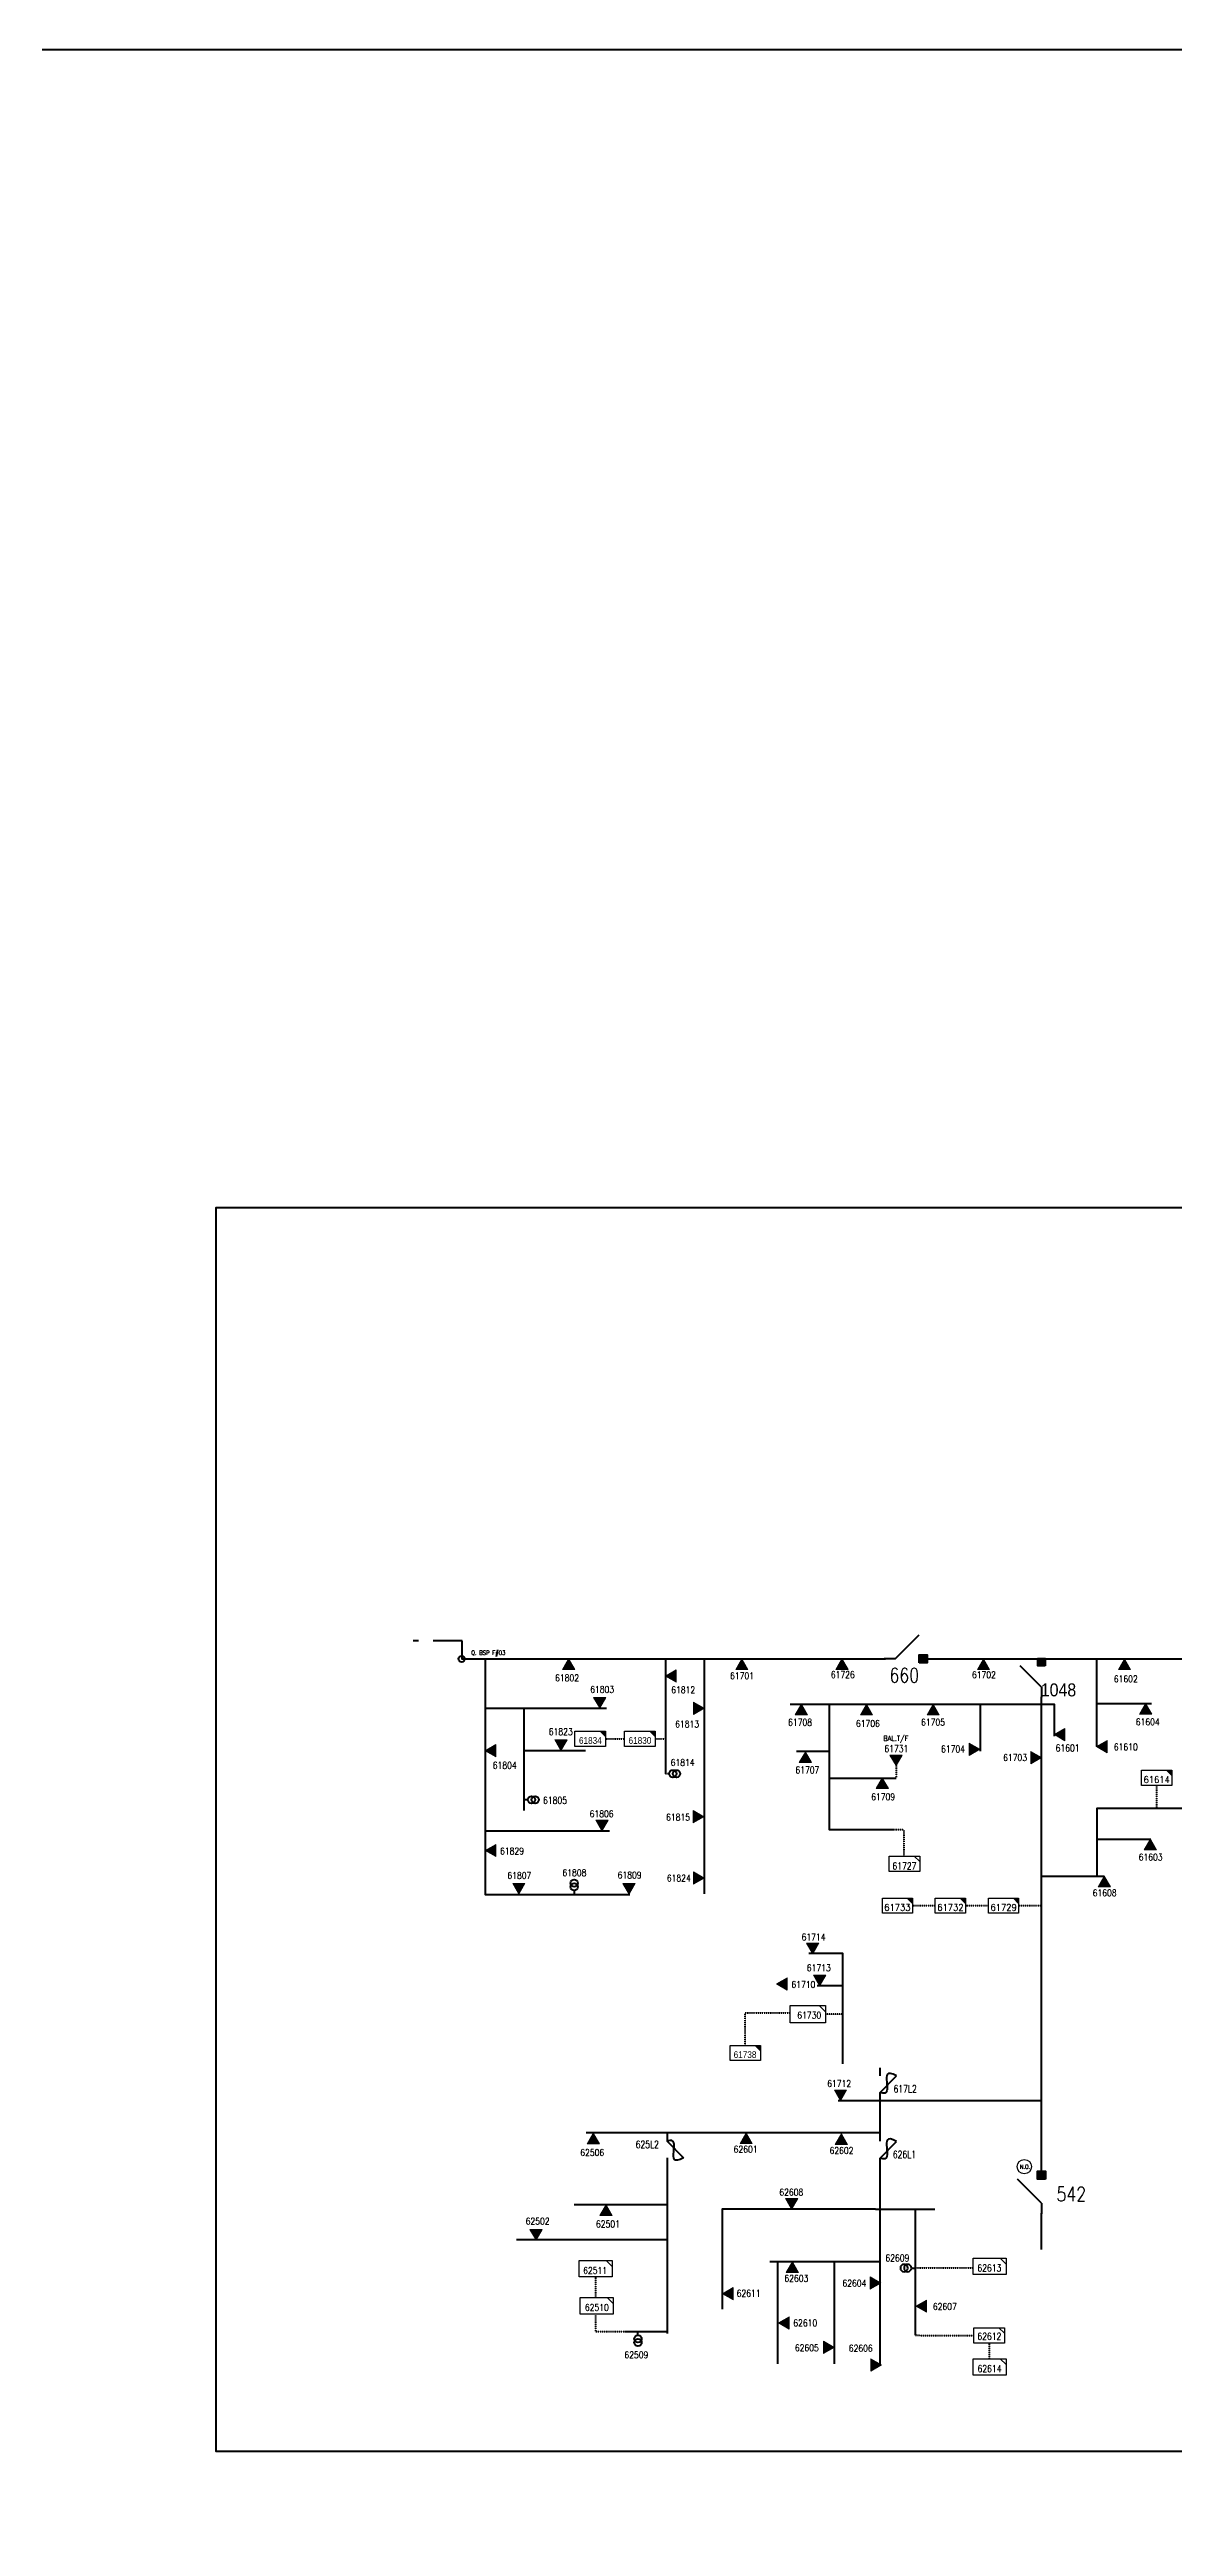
# Model space of a CAD drawing. Header units: metres. Extents: x 65984 to 144644, y -19036 to 23726.
# Drawn here: x 137580 to 138363, y 21112 to 22835 of the extents above; entities that cross this region are included whole.
import ezdxf
from ezdxf.enums import TextEntityAlignment as Align

# ---------------------------------------------------------------- set-up
doc = ezdxf.new("R2010")
doc.units = ezdxf.units.M
doc.header["$MEASUREMENT"] = 0
for name, pattern in [('DGN Style 2', [0.023128, 0, -0.023128]), ('DGN Style 3', [0.013877, 0, -0.013877]), ('HIDDEN2', [2381.25, 1587.5, -793.75])]:
    doc.linetypes.add(name, pattern=pattern)
doc.layers.get('0').update_dxf_attribs({"color": 95, "lineweight": 40})
for name, color, linetype, lineweight in [('ABS', 7, 'Continuous', 40), ('ABS NUMBER', 112, 'Continuous', 30), ('d_fco text', 95, 'Continuous', 40), ('d_switch', 95, 'Continuous', 40), ('d_tf', 1, 'Continuous', 40), ('d_tf no', 6, 'Continuous', 40), ('d_ug cable', 95, 'Continuous', 40), ('d_village name', 7, 'Continuous', 40), ('O H MAIN FEEDER', 4, 'Continuous', 100), ('SW N O', 114, 'Continuous', 30)]:
    doc.layers.add(name, color=color, linetype=linetype, lineweight=lineweight)
doc.styles.add('Style-Arial', font='arial.ttf')
doc.styles.add('Style-msdefault', font='msdefault.shx')
doc.styles.add('Style-simplex', font='simplex.shx')
doc.styles.add('Style-STANDARD', font='STANDARD.shx')

# ---------------------------------------------------------------- blocks, each defined once
blk = doc.blocks.new('TRANS_2_1')
at = {"color": 0, "linetype": 'Continuous', "lineweight": 0, "ltscale": 500, "flags": 128}
blk.add_lwpolyline([(8668600, 4991700), (8668600, -5008300), (9500, -8300)], close=True, dxfattribs=at)
at = {"color": 0, "linetype": 'Continuous', "lineweight": 0, "ltscale": 500}
blk.add_solid([(8668600, 4991700), (8668600, -5008300), (9500, -8300)], dxfattribs=at)
blk = doc.blocks.new('TFU_1_1')
at = {"layer": 'd_switch', "color": 0, "linetype": 'Continuous', "lineweight": 40, "ltscale": 500}
blk.add_line((0, 5000), (0, 0), dxfattribs=at)
for centre in [(0, 15000), (0, 10000)]:
    blk.add_circle(centre, 5000, dxfattribs=at)
blk = doc.blocks.new('TFU_180')
at = {"layer": 'd_fco text', "color": 0, "linetype": 'DGN Style 2', "lineweight": 40, "ltscale": 500}
blk.add_line((0, 5000), (0, 0), dxfattribs=at)
at = {"layer": 'd_fco text', "color": 0, "linetype": 'Continuous', "lineweight": 40, "ltscale": 500}
for centre in [(0, 15000), (0, 10000)]:
    blk.add_circle(centre, 5000, dxfattribs=at)
blk = doc.blocks.new('TFU_2_1')
at = {"layer": 'd_switch', "color": 0, "linetype": 'Continuous', "lineweight": 40, "ltscale": 500}
blk.add_line((0, 5000), (0, 0), dxfattribs=at)
for centre in [(0, 15000), (0, 10000)]:
    blk.add_circle(centre, 5000, dxfattribs=at)
blk = doc.blocks.new('TF_1_1')
at = {"layer": 'd_village name', "color": 0, "linetype": 'Continuous', "lineweight": 30, "ltscale": 500}
blk.add_line((3150, 2475), (4950, 675), dxfattribs=at)
blk.add_3dface([(-5050, 2475), (4950, 2475), (4950, -2525), (-5050, -2525)], dxfattribs=at)
blk = doc.blocks.new('SS_1_1')
at = {"layer": 'd_village name', "color": 0, "linetype": 'ByBlock', "lineweight": -2, "ltscale": 500, "flags": 128}
blk.add_lwpolyline([(3475, 2125), (5225, 2125), (5225, 375)], close=True, dxfattribs=at)
at = {"layer": 'd_village name', "color": 0, "linetype": 'ByBlock', "lineweight": -2, "ltscale": 500, "extrusion": (0, 0, -1)}
blk.add_solid([(-3475, 2125), (-5225, 2125), (-5225, 375)], dxfattribs=at)
at = {"layer": 'd_village name', "color": 0, "linetype": 'ByBlock', "lineweight": -2, "ltscale": 500}
blk.add_3dface([(-4775, 2125), (5225, 2125), (5225, -2875), (-4775, -2875)], dxfattribs=at)
blk = doc.blocks.new('ABS2_1_1')
at = {"color": 0, "linetype": 'ByBlock', "lineweight": -2, "ltscale": 500}
for q in [(-29900, 43500), (0, 0)]:
    blk.add_line((0, 13600), q, dxfattribs=at)
at = {"color": 0, "linetype": 'ByBlock', "lineweight": -2, "ltscale": 500, "flags": 128}
for points in [[(5000, 43600), (-5000, 43600), (-5000, 53600), (5000, 53600)], [(3791, 49653), (3791, 49653), (3791, 49653)]]:
    blk.add_lwpolyline(points, close=True, dxfattribs=at)
at = {"color": 0, "linetype": 'ByBlock', "lineweight": -2, "ltscale": 500}
for points in [[(5000, 43600), (-5000, 43600), (5000, 53600), (-5000, 53600)], [(3791, 49653), (3791, 49653), (3791, 49653)]]:
    blk.add_solid(points, dxfattribs=at)
blk = doc.blocks.new('FUSE01_1')
at = {"color": 0, "linetype": 'ByBlock', "lineweight": -2, "ltscale": 500}
blk.add_line((0, -8575), (0, -11275), dxfattribs=at)
at = {"color": 0, "linetype": 'ByBlock', "lineweight": -2, "ltscale": 500, "flags": 128}
blk.add_lwpolyline([(0, 25), (0, -2875), (-5600, -8475)], dxfattribs=at)
at = {"color": 0, "linetype": 'ByBlock', "lineweight": -2, "ltscale": 500}
blk.add_open_spline([(-5600, -8475), (1700, -12675), (-5800, -675), (0, -2875)], degree=3, dxfattribs=at)
blk = doc.blocks.new('*U967')
at = {"layer": 'SW N O', "color": 3, "ltscale": 0.426762}
blk.add_circle((0, 0), 16.8, dxfattribs=at)
at = {"layer": 'SW N O', "color": 3, "style": 'Style-STANDARD'}
blk.add_text('N.O.', height=9.6, dxfattribs=at).set_placement((1.7, -0.2), align=Align.MIDDLE_CENTER)
blk = doc.blocks.new('*U2064')
at = {"color": 1, "linetype": 'Continuous', "lineweight": 0, "flags": 128}
blk.add_lwpolyline([(18.3, 14.3), (28.6, 14.3), (28.6, 4)], close=True, dxfattribs=at)
at = {"color": 1, "linetype": 'Continuous', "lineweight": 30, "ltscale": 0.585929, "xscale": 0.005720000000000002, "yscale": 0.005720000000000002, "zscale": 0.006084002084081081}
blk.add_blockref('TF_1_1', (0.3, 0.2), dxfattribs=at)

msp = doc.modelspace()

# ---------------------------------------------------------------- linework, layer by layer
at = {"color": 1, "linetype": 'Continuous', "lineweight": 100, "ltscale": 0.426762}
for p, q in [((138008.5, 21715.6), (138008.5, 21635.7)), ((138035.3, 21715.4), (138035.3, 21552.2)), ((138308.4, 21715.6), (138308.4, 21654.6)), ((137883.1, 21681.2), (137967.4, 21681.2)), ((137910, 21681.2), (137910, 21610.2)), ((138227.5, 21684.1), (138227.5, 21651.4)), ((138308.4, 21684.6), (138346.7, 21684.6)), ((137910, 21651.8), (137952.7, 21651.8)), ((138122.3, 21651.1), (138099.7, 21651.1)), ((138122.3, 21632.7), (138168.9, 21632.7)), ((137883.1, 21595.9), (137969.5, 21595.9)), ((138308.8, 21590.1), (138346.2, 21590.1)), ((138270.1, 21564.4), (138313.7, 21564.4)), ((138131.9, 21488.1), (138114, 21488.1)), ((138270.1, 21408.1), (138128.7, 21408.1)), ((138157.8, 21386), (137953.3, 21386)), ((138009.6, 21364.3), (138009.6, 21246.4)), ((138009.7, 21335.8), (137944.9, 21335.8)), ((138154.6, 21332.8), (138195.8, 21332.8)), ((138182.2, 21332.8), (138182.2, 21245.1)), ((138009.7, 21311.4), (137904.8, 21311.4)), ((138157.8, 21296.2), (138081, 21296.2)), ((138086.5, 21296.2), (138086.5, 21225.3)), ((138125.8, 21296.2), (138125.8, 21225.3)), ((138009.7, 21247.6), (137980.2, 21247.6))]:
    msp.add_line(p, q, dxfattribs=at)
at = {"color": 1, "linetype": 'DGN Style 3', "lineweight": 140}
for p, q in [((137966.9, 21660), (137979.8, 21660)), ((138001.3, 21660), (138008.5, 21660)), ((138168.9, 21641.3), (138168.9, 21632.7)), ((138350.2, 21611.7), (138350.2, 21627.6)), ((138180.3, 21544), (138196.3, 21544)), ((138217.2, 21544), (138233.2, 21544)), ((138254.2, 21544), (138270.1, 21544)), ((138064, 21469.3), (138095.3, 21469.3)), ((138064, 21446.7), (138064, 21469.3)), ((138131.9, 21468.4), (138119.7, 21468.4)), ((137959.9, 21271.3), (137959.9, 21285.7)), ((138181.9, 21292), (138222.5, 21292)), ((138182.2, 21245.1), (138222.8, 21245)), ((138234, 21228.8), (138234, 21239.7))]:
    msp.add_line(p, q, dxfattribs=at)
at = {"color": 1, "linetype": 'HIDDEN2', "lineweight": 70, "ltscale": 0.012803}
msp.add_lwpolyline([(137867.1, 21715.6), (137867.1, 21728.1), (137832.9, 21728.1)], dxfattribs=at)
at = {"color": 1, "linetype": 'Continuous', "lineweight": 100, "ltscale": 0.426762, "flags": 128}
for points in [[(137883.1, 21715.6), (137883.1, 21551.7), (137983.6, 21551.7)], [(138095.1, 21684.1), (138278.8, 21684.1), (138278.8, 21661.7)], [(138122.3, 21684.1), (138122.3, 21596.8), (138167.8, 21596.8)], [(138308.8, 21564.4), (138308.8, 21611.7), (138378.3, 21611.7)], [(138131.9, 21434), (138131.9, 21510.7), (138108.3, 21510.7)], [(138157.8, 21381), (138157.8, 21410.8)], [(138157.8, 21224.1), (138157.8, 21367.2)], [(138154.6, 21332.8), (138047.9, 21332.8), (138047.9, 21263.3)]]:
    msp.add_lwpolyline(points, dxfattribs=at)
at = {"color": 1, "linetype": 'DGN Style 3', "lineweight": 140, "flags": 128}
for points in [[(138167.8, 21596.8), (138174.3, 21596.8), (138174.3, 21578.4)], [(137980.2, 21247.6), (137959.9, 21247.6), (137959.9, 21259.1)]]:
    msp.add_lwpolyline(points, dxfattribs=at)
at = {"layer": 'd_ug cable', "color": 7, "linetype": 'Continuous', "lineweight": 100, "flags": 128}
msp.add_lwpolyline([(139233.8, 21164.3), (137695.9, 21164.3), (137695.9, 22029.4), (139233.8, 22029.4)], close=True, dxfattribs=at)
at = {"layer": 'O H MAIN FEEDER', "color": 1, "lineweight": 211, "ltscale": 0.426762}
for p, q in [((137866.5, 21715.6), (138161.5, 21715.6)), ((138190.1, 21715.6), (138270.2, 21715.6)), ((138270.1, 21715.6), (138386, 21715.6))]:
    msp.add_line(p, q, dxfattribs=at)
at = {"layer": 'O H MAIN FEEDER', "color": 140, "lineweight": 211, "ltscale": 0.498271, "flags": 128}
msp.add_lwpolyline([(106943.9, 22834.8), (144644.1, 22834.8), (144644.1, 19389.5), (106943.9, 19389.5)], close=True, dxfattribs=at)
at = {"layer": 'O H MAIN FEEDER', "color": 1, "lineweight": 211, "ltscale": 0.426762, "flags": 128}
msp.add_lwpolyline([(138270.1, 21359.4), (138270.1, 21689.1)], dxfattribs=at)
at = {"layer": 'O H MAIN FEEDER', "color": 251, "lineweight": 211, "ltscale": 0.426762, "flags": 128}
msp.add_lwpolyline([(138270.1, 21304.7), (138270.1, 21330)], dxfattribs=at)
at = {"layer": 'O H MAIN FEEDER', "color": 1, "lineweight": 211, "ltscale": 0.426762}
msp.add_circle((137866.7, 21715.5), 2.21, dxfattribs=at)

# ---------------------------------------------------------------- block references
at = {"color": 1, "linetype": 'Continuous', "lineweight": 30, "ltscale": 0.5601, "xscale": 0.002143269055415336, "yscale": 0.002143269055415336, "zscale": 0.002441080165275587}
for p in [(137955.6, 21660.8), (137990.1, 21660.8)]:
    msp.add_blockref('SS_1_1', p, dxfattribs=at)
at = {"color": 1, "linetype": 'Continuous', "lineweight": 40, "ltscale": 0.426762, "xscale": 0.0005121147199878851, "zscale": 0.0005121147199878851}
for name, p, yscale, rotation in [('TFU_180', (138008.5, 21635.7), 0.0005121147199878851, 269.9999999999999), ('TFU_1_1', (137910.1, 21617.6), 0.0005121147199878851, 269.9999999999999), ('TFU_2_1', (137944.9, 21551.9), 0.0005121147199878851, 359.9999999999999), ('TFU_1_1', (138182.1, 21291.9), -0.0005121147199878851, 270.0000000000001), ('TFU_1_1', (137989.3, 21247.8), 0.0005121147199878851, 179.9999999999999)]:
    msp.add_blockref(name, p, dxfattribs=dict(at, yscale=yscale, rotation=rotation))
at = {"color": 1, "linetype": 'Continuous', "lineweight": 30, "ltscale": 0.553103, "xscale": 0.002099793677959256, "yscale": 0.002099793677959256, "zscale": 0.002441080165275587}
for p in [(138349.7, 21633.6), (138169.4, 21544.7), (138206.2, 21544.7), (138243.2, 21544.7), (138063.5, 21442.2)]:
    msp.add_blockref('SS_1_1', p, dxfattribs=at)
at = {"color": 1, "linetype": 'Continuous', "lineweight": 30, "ltscale": 0.559817, "xscale": 0.002138364142072221, "yscale": 0.002138364142072221, "zscale": 0.002441080165275587}
msp.add_blockref('TF_1_1', (138174.8, 21573.1), dxfattribs=at)
at = {"color": 1, "linetype": 'Continuous', "lineweight": 30, "ltscale": 0.61027, "xscale": 0.002441080165275587, "yscale": 0.002441080165275587, "zscale": 0.002441080165275587}
msp.add_blockref('TF_1_1', (138107.6, 21468.5), dxfattribs=at)
at = {"color": 1, "linetype": 'Continuous', "lineweight": 106, "ltscale": 0.426762, "xscale": 0.00204845887995154, "zscale": 0.00204845887995154}
for p, yscale, rotation in [((138157.8, 21408.1), 0.00204845887995154, 179.9999999999997), ((138009.6, 21386), -0.00204845887995154, 180.0000000000002), ((138157.8, 21362.5), 0.00204845887995154, 179.9999999999997)]:
    msp.add_blockref('FUSE01_1', p, dxfattribs=dict(at, yscale=yscale, rotation=rotation))
at = {"color": 1, "linetype": 'Continuous', "lineweight": 0, "xscale": 0.4012293440304244, "yscale": 0.4012293440304244, "zscale": 0.4012293440304244}
for p in [(137959.9, 21291.4), (138234, 21293), (137960.6, 21265.6), (138234, 21223.1)]:
    msp.add_blockref('*U2064', p, dxfattribs=at)
at = {"color": 1, "linetype": 'Continuous', "lineweight": 30, "ltscale": 0.559313, "xscale": 0.002135337966979145, "yscale": 0.002135337966979145, "zscale": 0.002441080165275587}
msp.add_blockref('TF_1_1', (138233.7, 21245.1), dxfattribs=at)
at = {"layer": 'ABS', "color": 7, "linetype": 'Continuous', "lineweight": 211, "ltscale": 0.829472, "xscale": 0.000555747191877611, "yscale": 0.000555747191877611, "zscale": 0.0003680335276451397}
for p, rotation in [((138160.7, 21715.6), 269.9999999999996), ((138270.1, 21329.5), 359.9999999999997)]:
    msp.add_blockref('ABS2_1_1', p, dxfattribs=dict(at, rotation=rotation))
at = {"layer": 'ABS', "color": 7, "linetype": 'Continuous', "lineweight": 211, "ltscale": 0.746525, "xscale": 0.0005001724726898499, "yscale": 0.0005001724726898499, "zscale": 0.0003312301748806258, "rotation": 359.9999999999997}
msp.add_blockref('ABS2_1_1', (138270.1, 21689), dxfattribs=at)
at = {"layer": 'd_tf', "color": 1, "linetype": 'Continuous', "lineweight": 0, "ltscale": 0.426762, "xscale": 8.535245333131417e-07, "zscale": 8.535245333131417e-07}
for p, yscale, rotation in [((137941.1, 21715.6), 8.535245333131417e-07, 270), ((138008.5, 21703.6), 8.535245333131417e-07, 359.9999999999998), ((138061.6, 21715.6), 8.535245333131417e-07, 270.0000000000005), ((138131.2, 21715.6), 8.535245333131417e-07, 270.0000000000005), ((138229.7, 21715.6), 8.535245333131417e-07, 270), ((138327.8, 21715.6), 8.535245333131417e-07, 270), ((137962.7, 21681.4), 8.535245333131417e-07, 89.99999999999993), ((138035.3, 21681.2), 8.535245333131417e-07, 180), ((138103, 21684.1), 8.535245333131417e-07, 270.0000000000005), ((138148.3, 21684.1), 8.535245333131417e-07, 270.0000000000005), ((138194.7, 21684.1), 8.535245333131417e-07, 270), ((138342.5, 21684.5), 8.535245333131417e-07, 270), ((137935.7, 21651.8), 8.535245333131417e-07, 90.00000000000001), ((138227.1, 21652.7), 8.535245333131417e-07, 180.0000000000001), ((138279, 21662.9), 8.535245333131417e-07, 359.9999999999999), ((138308.4, 21654.6), 8.535245333131417e-07, 359.9999999999999), ((138105.8, 21650.8), 8.535245333131417e-07, 270.0000000000005), ((138168.9, 21641.3), -8.535245333131417e-07, 89.99999999999991), ((138270.1, 21646.9), 8.535245333131417e-07, 180.0000000000001), ((138159.3, 21632.7), 8.535245333131417e-07, 270), ((137964.2, 21595.9), 8.535245333131417e-07, 90.00000000000001), ((138035.2, 21605.8), 8.535245333131417e-07, 180), ((138345.8, 21590.1), 8.535245333131417e-07, 270), ((137906.4, 21552), 8.535245333131417e-07, 89.99999999999964), ((137983.1, 21552), 8.535245333131417e-07, 90.00000000000031), ((138035.3, 21563.1), 8.535245333131417e-07, 180), ((138313.7, 21564.4), 8.535245333131417e-07, 270), ((138110.9, 21510.5), 8.535245333131417e-07, 90.00000000000031), ((138085.7, 21489.5), 8.535245333131417e-07, 359.9999999999998), ((138115.7, 21488.1), 8.535245333131417e-07, 90.00000000000031), ((138130.2, 21408.1), 8.535245333131417e-07, 90.00000000000001), ((137958.2, 21385.6), 8.535245333131417e-07, 270), ((138064.6, 21386), 8.535245333131417e-07, 270), ((138130.9, 21385.3), 8.535245333131417e-07, 270), ((137967.1, 21335.8), 8.535245333131417e-07, 270.0000000000002), ((138096.2, 21332.8), 8.535245333131417e-07, 90.00000000000001), ((137918.4, 21311.4), 8.535245333131417e-07, 89.99999999999964), ((138096.8, 21296.2), 8.535245333131417e-07, 270.0000000000005), ((138048.2, 21274), 8.535245333131417e-07, 359.9999999999998), ((138158.2, 21281.4), 8.535245333131417e-07, 180.0000000000004), ((138087, 21253.7), 8.535245333131417e-07, 359.9999999999998), ((138182.7, 21265.4), 8.535245333131417e-07, 359.9999999999998), ((138125.8, 21236.7), 8.535245333131417e-07, 180.0000000000004), ((138158.7, 21224.5), 8.535245333131417e-07, 180.0000000000004)]:
    msp.add_blockref('TRANS_2_1', p, dxfattribs=dict(at, yscale=yscale, rotation=rotation))
at = {"layer": 'd_tf', "color": 1, "linetype": 'Continuous', "lineweight": 0, "ltscale": 0.426762, "xscale": 8.535245333131417e-07, "yscale": 8.535245333131417e-07, "zscale": 8.535245333131417e-07}
for p in [(137883.1, 21651.7), (137883.1, 21582.3)]:
    msp.add_blockref('TRANS_2_1', p, dxfattribs=at)
at = {"layer": 'SW N O', "color": 3, "xscale": 0.2950694635422144, "yscale": 0.2950694635422144, "zscale": 0.2950694635422144}
msp.add_blockref('*U967', (138258.1, 21362.4), dxfattribs=at)

# ---------------------------------------------------------------- texts
at = {"color": 7, "linetype": 'Continuous', "lineweight": 40, "style": 'Style-STANDARD', "width": 0.857143}
msp.add_text('Q. BSP F#03', height=2.987, dxfattribs=at).set_placement((137885.2, 21719.8), align=Align.MIDDLE_CENTER)
at = {"color": 1, "linetype": 'Continuous', "lineweight": 80, "style": 'Style-STANDARD', "width": 0.833333}
for s, p in [('617L2', (138175.2, 21416.5)), ('625L2', (137995.8, 21377.9)), ('626L1', (138174.7, 21370.9))]:
    msp.add_text(s, height=5.12, dxfattribs=at).set_placement(p, align=Align.MIDDLE_CENTER)
at = {"layer": 'ABS NUMBER', "color": 7, "lineweight": 140, "width": 0.88}
for s, height, style, p in [('660', 10, 'Style-STANDARD', (138174.6, 21704.2)), ('1048', 9, 'Style-Arial', (138281.9, 21694)), ('542', 10, 'Style-STANDARD', (138290.8, 21343.3))]:
    msp.add_text(s, height=height, dxfattribs=dict(at, style=style)).set_placement(p, align=Align.MIDDLE_CENTER)
at = {"layer": 'd_tf no', "color": 1, "linetype": 'Continuous', "lineweight": 40, "width": 0.909091}
for s, height, style, p in [('61701', 4.69, 'Style-STANDARD', (138061.7, 21703.8)), ('61726', 4.69, 'Style-STANDARD', (138131.8, 21704.6)), ('61702', 4.69, 'Style-STANDARD', (138230, 21704.5)), ('61802', 4.69, 'Style-STANDARD', (137940, 21702.3)), ('61803', 4.69, 'Style-STANDARD', (137964.4, 21694.3)), ('61812', 4.69, 'Style-STANDARD', (138020.8, 21694)), ('61602', 4.69, 'Style-STANDARD', (138328.7, 21701.6)), ('61813', 4.69, 'Style-STANDARD', (138023.5, 21670.2)), ('61708', 4.69, 'Style-STANDARD', (138102.1, 21671.4)), ('61706', 4.69, 'Style-STANDARD', (138149.3, 21670.6)), ('61705', 4.69, 'Style-STANDARD', (138194.6, 21671.5)), ('61604', 4.69, 'Style-STANDARD', (138344, 21671.7)), ('61823', 4.69, 'Style-STANDARD', (137935.6, 21664.9)), ('61834', 4.69, 'Style-msdefault', (137956.2, 21658.8)), ('61830', 4.69, 'Style-msdefault', (137990.7, 21658.8)), ('BAL.T/F', 3.68, 'Style-STANDARD', (138168.7, 21660.3)), ('61731', 4.69, 'Style-STANDARD', (138169.1, 21653.1)), ('61704', 4.69, 'Style-STANDARD', (138208.5, 21652.9)), ('61601', 4.69, 'Style-STANDARD', (138288.2, 21653.6)), ('61610', 4.69, 'Style-STANDARD', (138328.7, 21654.3)), ('61804', 4.69, 'Style-STANDARD', (137896.6, 21641.5)), ('61814', 4.69, 'Style-STANDARD', (138020.4, 21643.5)), ('61707', 4.69, 'Style-STANDARD', (138107.2, 21638.3)), ('61703', 4.69, 'Style-STANDARD', (138251.7, 21646.9)), ('61709', 4.69, 'Style-STANDARD', (138159.9, 21619.6)), ('61614', 4.69, 'Style-simplex', (138350.2, 21631.6)), ('61805', 4.69, 'Style-STANDARD', (137931.6, 21617.2)), ('61806', 4.69, 'Style-STANDARD', (137964, 21607.8)), ('61815', 4.69, 'Style-STANDARD', (138017.2, 21605.4)), ('61829', 4.69, 'Style-STANDARD', (137901.7, 21581.9)), ('61808', 4.69, 'Style-STANDARD', (137945.1, 21566.8)), ('61727', 4.69, 'Style-STANDARD', (138174.7, 21571.5)), ('61603', 4.69, 'Style-STANDARD', (138346, 21577.7)), ('61807', 4.69, 'Style-STANDARD', (137906.8, 21564.9)), ('61809', 4.69, 'Style-STANDARD', (137983.5, 21565.2)), ('61824', 4.69, 'Style-STANDARD', (138017.7, 21563.1)), ('61608', 4.69, 'Style-STANDARD', (138314, 21552.8)), ('61733', 4.69, 'Style-simplex', (138169.8, 21542.7)), ('61732', 4.69, 'Style-simplex', (138206.7, 21542.7)), ('61729', 4.69, 'Style-simplex', (138243.7, 21542.7)), ('61714', 4.69, 'Style-STANDARD', (138111.5, 21522.1)), ('61713', 4.69, 'Style-STANDARD', (138115.1, 21500.7)), ('61710', 4.69, 'Style-STANDARD', (138104.4, 21489.1)), ('61730', 4.69, 'Style-STANDARD', (138108.5, 21467.7)), ('61738', 4.69, 'Style-msdefault', (138063.8, 21440.3)), ('61712', 4.69, 'Style-STANDARD', (138129.3, 21420.2)), ('62506', 4.69, 'Style-STANDARD', (137957.5, 21372.2)), ('62601', 4.69, 'Style-STANDARD', (138064.2, 21374.5)), ('62602', 4.69, 'Style-STANDARD', (138130.9, 21373.6)), ('62608', 4.69, 'Style-STANDARD', (138096, 21344.6)), ('62502', 4.69, 'Style-STANDARD', (137919.5, 21324.5)), ('62501', 4.69, 'Style-STANDARD', (137968.4, 21322.5)), ('62511', 4.69, 'Style-STANDARD', (137959.5, 21290.2)), ('62609', 4.69, 'Style-STANDARD', (138169.8, 21298.9)), ('62613', 4.69, 'Style-STANDARD', (138233.8, 21291.9)), ('62611', 4.69, 'Style-STANDARD', (138066.3, 21274.3)), ('62603', 4.69, 'Style-STANDARD', (138099.5, 21284.7)), ('62604', 4.69, 'Style-STANDARD', (138139.9, 21281.3)), ('62510', 4.69, 'Style-STANDARD', (137960.7, 21264.5)), ('62607', 4.69, 'Style-STANDARD', (138202.8, 21265.1)), ('62610', 4.69, 'Style-STANDARD', (138105.7, 21253.7)), ('62612', 4.69, 'Style-STANDARD', (138233.8, 21244.4)), ('62509', 4.69, 'Style-STANDARD', (137988.2, 21231.5)), ('62605', 4.69, 'Style-STANDARD', (138106.8, 21236.4)), ('62606', 4.69, 'Style-STANDARD', (138144.3, 21236.1)), ('62614', 4.69, 'Style-STANDARD', (138233.9, 21221.9))]:
    msp.add_text(s, height=height, dxfattribs=dict(at, style=style)).set_placement(p, align=Align.MIDDLE_CENTER)

doc.saveas('drawing.dxf')
